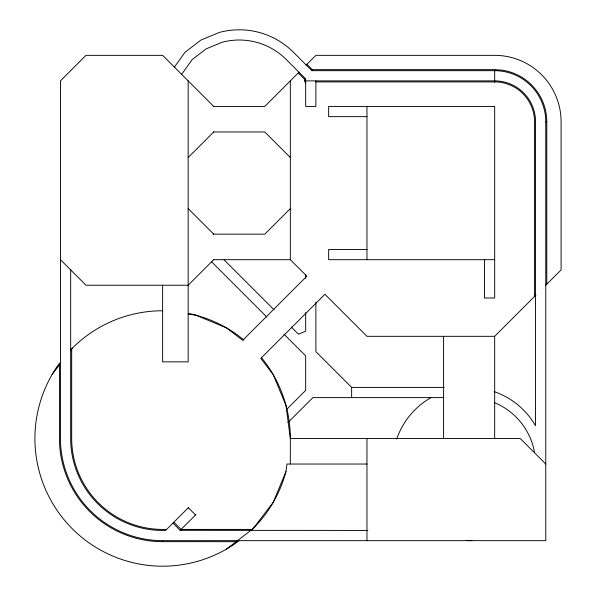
<?xml version="1.0" encoding="UTF-8"?>
<svg xmlns="http://www.w3.org/2000/svg" width="596" height="596" viewBox="0 0 596 596"><rect width="100%" height="100%" fill="white"/><g stroke="black" fill="none" stroke-linecap="round" stroke-linejoin="round"><path stroke-width="0.89" d="M213.711 106.431L162.626 55.346L85.995 55.346L60.449 80.885L60.449 438.485A102.169 102.169 0 0 0 162.626 540.654L545.765 540.654L545.765 121.755A51.085 51.085 0 0 0 494.68 70.671L494.747 69.65L501.482 70.09A52.105 52.105 0 0 1 546.785 121.755L546.785 284.21M298.261 72.965L304.638 79.343L304.638 80.885L494.68 80.885L494.68 81.905L494.68 69.65L312.282 69.65L306.933 64.293M226.48 549.087L252.928 528.794L273.229 502.346L285.983 471.54L286.974 464.031L366.965 464.031M174.248 67.348L185.065 52.247L200.934 40.066L219.417 32.407A76.631 76.631 0 0 1 293.433 52.247L311.857 70.671L312.282 69.65M181.467 74.582L192.292 59.466L206.045 48.917L222.062 42.279A66.409 66.409 0 0 1 286.214 59.466L305.666 78.918L305.666 106.431L315.88 106.431L315.88 80.885M52.016 374.631L60.449 363.642M70.671 350.321L72.317 348.176M188.165 157.515L213.711 131.969M298.983 72.243L264.795 106.431L213.204 106.431M306.053 65.165L315.88 55.346L494.68 55.346A66.409 66.409 0 0 1 561.089 121.755L561.089 269.906L545.765 285.231M213.711 259.685L188.165 285.231L85.995 285.231L60.449 259.685M290.334 208.6L264.795 234.146L213.204 234.146M188.701 507.36L165.614 530.44L162.626 530.44A91.955 91.955 0 0 1 70.671 438.485L70.671 269.459M286.624 409.43L305.666 390.395L305.666 355.872L283.957 334.162M172.959 523.094L180.186 530.321L195.92 514.579M287.942 422.564L312.885 397.614L443.826 397.614M290.334 464.031L290.334 438.485L285.983 405.429L273.229 374.631L260.772 358.397L324.909 294.26L366.965 336.315L494.68 336.315L535.938 295.05M304.638 79.343L305.666 78.918M430.938 397.614L430.826 397.666A76.631 76.631 0 0 0 396.72 438.984M311.857 70.671L494.68 70.671M315.88 81.905L494.68 81.905M366.965 116.645L328.649 116.645L328.649 106.431L494.68 106.431L494.68 298L484.466 298L484.466 259.685M545.765 121.755L546.785 121.755M213.204 131.969L264.795 131.969L290.334 157.515M366.965 249.471L328.649 249.471L328.649 259.685L494.68 259.685M213.241 259.685L290.334 259.685L306.851 276.201L242.714 340.338L226.48 327.882L195.674 315.12L188.165 314.137M315.88 302.09L315.88 351.64L351.64 387.4L444.154 387.4M166.634 529.419L162.693 529.419A90.972 90.972 0 0 1 71.684 438.418L71.691 348.995M173.861 522.193L181.087 529.419L252.115 529.419M180.186 530.321L367.859 530.44M59.436 364.961L59.436 438.552A103.168 103.168 0 0 0 162.626 541.66L236.135 541.682M466.43 540.304L469.134 540.654A76.631 76.631 0 0 0 471.853 540.609M545.765 464.031L520.226 438.485L290.334 438.485A127.715 127.715 0 0 0 261.629 357.809M188.165 208.6L213.711 234.146M224.081 259.841L274.093 309.853M291.198 326.958L298.44 334.2L305.666 331.205L305.666 312.632M211.595 261.8L266.852 317.057M188.314 507.747L195.533 514.966M304.638 80.885L305.666 83.209M534.53 296.465L534.53 121.785A39.858 39.858 0 0 0 494.68 81.898M494.68 336.315L494.68 438.485M443.595 336.315L443.595 438.485M366.965 106.431L366.965 259.685M366.965 438.485L366.965 540.654M351.64 387.4L351.64 397.614M305.666 274.547L305.666 278.265M290.334 80.885L290.334 259.685M188.165 80.885L188.165 361.854L162.626 361.854L162.626 285.231M181.087 529.419L181.087 530.44M162.626 540.654L162.626 541.682M285.983 471.54A127.715 127.715 0 0 1 250.953 530.723M238.877 540.937A127.715 127.715 0 0 1 59.622 362.979M70.38 350.15A127.715 127.715 0 0 1 162.626 310.769M188.485 313.414A127.715 127.715 0 0 1 244.025 340.07M494.181 391.609A76.631 76.631 0 0 1 535.499 425.715L535.551 121.755A40.871 40.871 0 0 0 494.68 80.885M494.978 402.851A66.409 66.409 0 0 1 534.485 452.178"/></g></svg>
